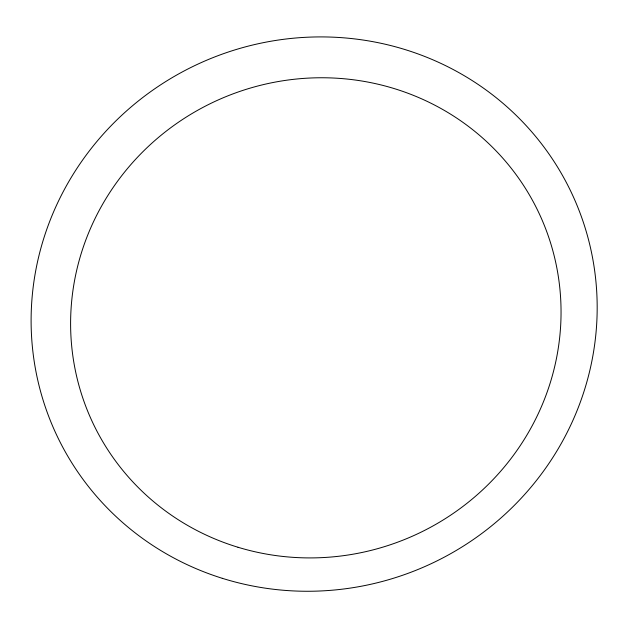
<?xml version="1.0" encoding="UTF-8"?>
<svg xmlns="http://www.w3.org/2000/svg" width="628" height="628" viewBox="0 0 628 628"><rect width="100%" height="100%" fill="white"/><g stroke="black" fill="none" stroke-linecap="round" stroke-linejoin="round"><path stroke-width="0.94" d="M222.288 578.31A284.5 275.676 -24.2 0 0 591.921 254.513A284.5 275.676 -24.2 0 0 128.222 109.445A284.5 275.676 -24.2 0 0 222.288 578.31M238.02 547.263A246.506 238.758 -24.2 0 0 556.125 264.364A246.506 238.758 -24.2 0 0 153.334 141.881A246.506 238.758 -24.2 0 0 238.02 547.263"/></g></svg>
